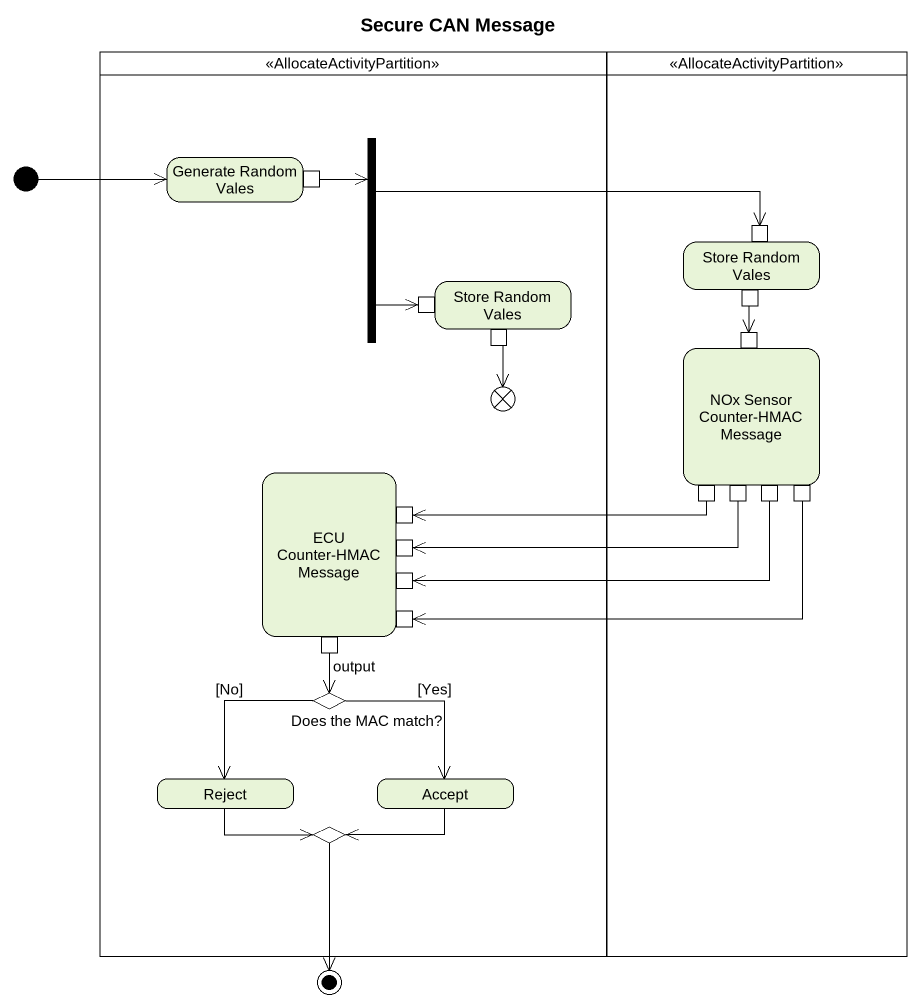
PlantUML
@startuml
title Secure CAN Message
hide empty description
state " " as lane1 <<AllocateActivityPartition>> {
  state fork1 <<fork>>
  state "Generate Random Vales" as Generate_Random_Vales {
    state pin1 <<outputPin>>
  }
  state "Store Random Vales" as Store_Random_Vales_2 {
    state pin3 <<inputPin>>
    state pin5 <<outputPin>>
  }
  state flowfinal1 <<end>>
  state "ECU Counter-HMAC Message" as ECU_Counter_HMAC_Message {
    state pin7 <<inputPin>>
    state pin12 <<inputPin>>
    state pin13 <<inputPin>>
    state pin14 <<inputPin>>
    state output <<outputPin>>
  }
  state "Does the MAC match?" as Does_the_MAC_match <<choice>>
  state Reject
  state Accept
  state choice1 <<choice>>
}
state " " as lane2 <<AllocateActivityPartition>> {
  state "Store Random Vales" as Store_Random_Vales {
    state pin2 <<inputPin>>
    state pin4 <<outputPin>>
  }
  state "NOx Sensor Counter-HMAC Message" as NOx_Sensor_Counter_HMAC {
    state pin6 <<inputPin>>
    state pin8 <<outputPin>>
    state pin9 <<outputPin>>
    state pin10 <<outputPin>>
    state pin11 <<outputPin>>
  }
}
state initial1 <<start>>
state final1 <<end>>
fork1 -right-> pin2
fork1 --> pin3
initial1 -right-> Generate_Random_Vales
pin1 --> fork1
pin4 --> pin6
pin5 --> flowfinal1
pin8 -left-> pin7
pin9 -left-> pin12
pin10 -left-> pin13
pin11 -left-> pin14
output --> Does_the_MAC_match
Does_the_MAC_match --> Reject : [No]
Does_the_MAC_match --> Accept : [Yes]
Reject -right-> choice1
Accept -left-> choice1
choice1 --> final1
@enduml
